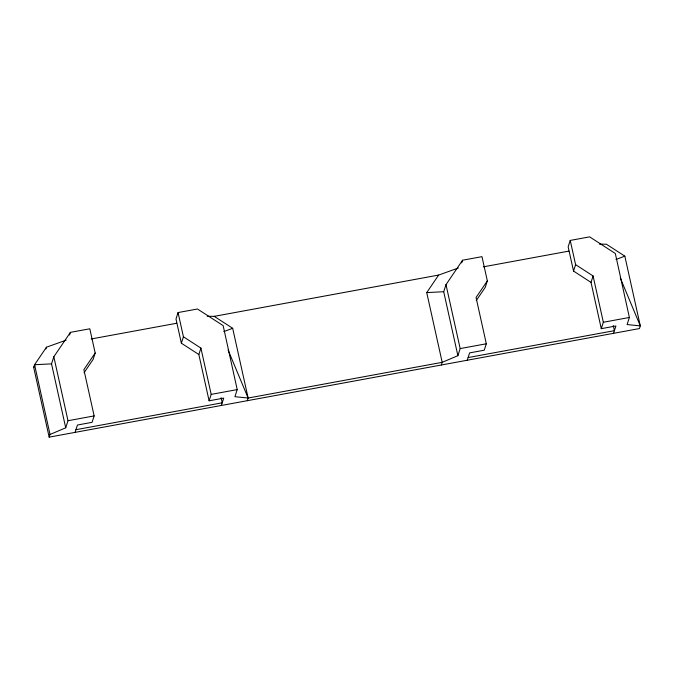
<?xml version="1.0" encoding="UTF-8"?>
<svg xmlns="http://www.w3.org/2000/svg" width="674" height="674" viewBox="0 0 674 674"><rect width="100%" height="100%" fill="white"/><g stroke="black" fill="none" stroke-linecap="round" stroke-linejoin="round"><path stroke-width="1.01" d="M599.38 244.114L606.398 244.215L624.84 256.162L640.3 325.896L639.432 328.567L49.16 437.14L33.7 367.406L34.568 364.735L46.472 347.203L66.153 340.151M45.899 348.989L46.472 347.203M49.16 437.14L50.028 434.469L65.715 427.805L51.536 363.859L53.827 356.765L70.408 332.358L89.802 328.794L95.177 353.016L93.105 359.427L84.065 372.73M69.548 335.02L70.408 332.358M65.715 427.805L67.998 420.719L53.827 356.765M75.067 432.379L77.443 425.024L92.068 422.328L94.141 415.917L83.879 369.63L95.177 353.016M476.24 300.596L485.272 287.301L487.344 280.881L481.977 256.659L462.575 260.223L445.994 284.639L460.174 348.584L457.882 355.678L442.195 362.334L248.133 398.031L234.923 396.683L237.214 389.597L223.145 325.626L197.457 308.995L178.062 312.559L175.99 318.979L181.357 343.201L198.847 354.524L209.108 400.803L223.734 398.115L221.358 405.47M181.357 343.201L183.429 336.781L178.062 312.559M198.847 354.524L200.919 348.104L183.429 336.781M209.108 400.803L211.181 394.383L200.919 348.104M247.265 400.701L248.133 398.031L232.673 328.297L214.231 316.35L207.204 316.249M457.882 355.678L443.703 291.724L445.994 284.639M461.715 262.885L462.575 260.223M441.327 365.005L442.195 362.334L426.735 292.6L438.639 275.068L458.32 268.016M467.234 360.245L469.609 352.89L484.235 350.202L486.316 343.782L476.055 297.495L487.344 280.881M620.24 277.865L640.3 325.896L627.09 324.548L629.381 317.462L615.311 253.491L589.632 236.86L570.229 240.424L568.157 246.844L573.532 271.066L591.014 282.389L601.275 328.668L615.91 325.98L613.534 333.335M573.532 271.066L575.604 264.646L570.229 240.424M591.014 282.389L593.086 275.969L575.604 264.646M601.275 328.668L603.348 322.256L593.086 275.969M33.7 367.406L34.837 365.738M223.81 331.608L232.673 328.297M615.977 259.473L624.84 256.162M91.175 338.98L176.74 323.242M214.231 316.35L438.639 275.068M483.351 266.845L568.907 251.107M67.998 420.719L94.141 415.917M211.181 394.383L237.214 389.597M460.174 348.584L486.316 343.782M603.348 322.256L629.381 317.462M75.926 429.7L222.226 402.791L221.089 397.677M468.101 357.565L614.393 330.664L613.264 325.55M426.735 292.6L443.703 291.724M51.536 363.859L34.568 364.735L50.028 434.469M228.073 350L248.133 398.031"/></g></svg>
